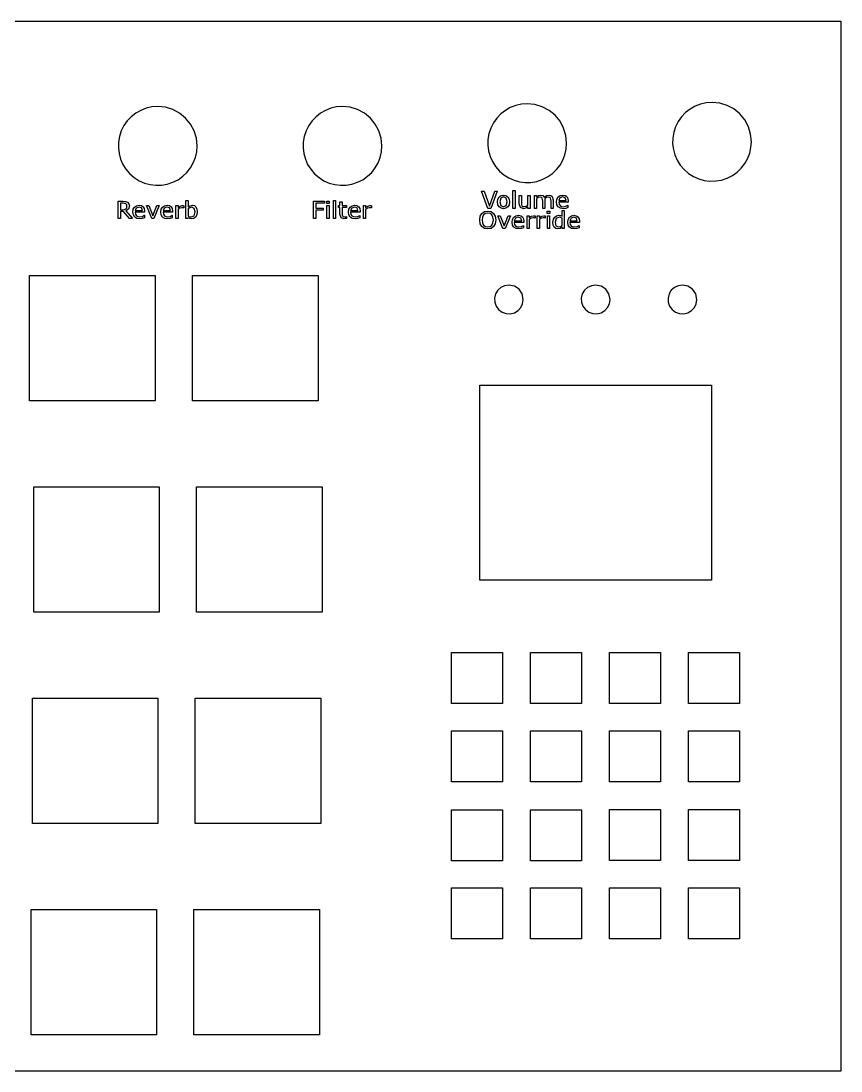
# Model space of a CAD drawing. Extents: x 7 to 267, y 93 to 293.
# Drawn here: x 111.3 to 267.1, y 93 to 292.6 of the extents above; entities that cross this region are included whole.
import ezdxf

# ---------------------------------------------------------------- set-up
doc = ezdxf.new("R2010")
doc.units = 0

msp = doc.modelspace()

# ---------------------------------------------------------------- linework, layer by layer
at = {"layer": 'Layer 1'}
for p, q in [((7.475417, 292.634142), (267.061327, 292.634142)), ((267.061327, 292.634142), (267.061327, 93.048252)), ((134.054135, 275.649514), (133.108266, 275.112363)), ((135.072722, 276.045536), (134.054135, 275.649514)), ((136.149107, 276.29046), (135.072722, 276.045536)), ((137.26837, 276.374317), (136.149107, 276.29046)), ((138.736026, 276.229108), (137.26837, 276.374317)), ((137.26837, 276.374317), (137.26837, 276.374317)), ((140.1339, 275.804328), (138.736026, 276.229108)), ((141.422711, 275.116247), (140.1339, 275.804328)), ((169.151645, 275.649514), (168.205776, 275.112363)), ((170.170232, 276.045536), (169.151645, 275.649514)), ((171.246617, 276.29046), (170.170232, 276.045536)), ((172.36588, 276.374317), (171.246617, 276.29046)), ((173.833536, 276.229108), (172.36588, 276.374317)), ((172.36588, 276.374317), (172.36588, 276.374317)), ((175.23141, 275.804328), (173.833536, 276.229108)), ((176.520221, 275.116247), (175.23141, 275.804328)), ((203.303286, 275.640412), (202.445054, 274.972102)), ((204.249155, 276.177563), (203.303286, 275.640412)), ((205.267742, 276.573585), (204.249155, 276.177563)), ((206.344127, 276.818509), (205.267742, 276.573585)), ((207.46339, 276.902366), (206.344127, 276.818509)), ((208.931046, 276.757157), (207.46339, 276.902366)), ((207.46339, 276.902366), (207.46339, 276.902366)), ((210.32892, 276.332377), (208.931046, 276.757157)), ((211.617731, 275.644296), (210.32892, 276.332377)), ((212.758198, 274.709184), (211.617731, 275.644296)), ((238.400796, 275.904435), (237.542564, 275.236125)), ((239.346665, 276.441586), (238.400796, 275.904435)), ((240.365252, 276.837608), (239.346665, 276.441586)), ((241.441637, 277.082532), (240.365252, 276.837608)), ((242.5609, 277.166389), (241.441637, 277.082532)), ((244.028556, 277.02118), (242.5609, 277.166389)), ((242.5609, 277.166389), (242.5609, 277.166389)), ((245.42643, 276.5964), (244.028556, 277.02118)), ((246.715241, 275.908319), (245.42643, 276.5964)), ((247.855708, 274.973207), (246.715241, 275.908319)), ((131.494361, 273.654552), (130.856166, 272.75383)), ((132.250034, 274.444053), (131.494361, 273.654552)), ((133.108266, 275.112363), (132.250034, 274.444053)), ((142.563178, 274.181135), (141.422711, 275.116247)), ((143.49829, 273.040668), (142.563178, 274.181135)), ((166.591871, 273.654552), (165.953676, 272.75383)), ((167.347544, 274.444053), (166.591871, 273.654552)), ((168.205776, 275.112363), (167.347544, 274.444053)), ((177.660688, 274.181135), (176.520221, 275.116247)), ((178.5958, 273.040668), (177.660688, 274.181135)), ((201.689381, 274.182601), (201.051186, 273.281879)), ((202.445054, 274.972102), (201.689381, 274.182601)), ((213.69331, 273.568717), (212.758198, 274.709184)), ((214.381391, 272.279906), (213.69331, 273.568717)), ((236.148696, 273.545902), (235.642899, 272.543929)), ((236.786891, 274.446624), (236.148696, 273.545902)), ((237.542564, 275.236125), (236.786891, 274.446624)), ((248.79082, 273.83274), (247.855708, 274.973207)), ((249.478901, 272.543929), (248.79082, 273.83274)), ((130.350369, 271.751857), (129.99952, 270.685702)), ((130.856166, 272.75383), (130.350369, 271.751857)), ((144.186371, 271.751857), (143.49829, 273.040668)), ((144.611151, 270.353983), (144.186371, 271.751857)), ((165.447879, 271.751857), (165.09703, 270.685702)), ((165.953676, 272.75383), (165.447879, 271.751857)), ((179.283881, 271.751857), (178.5958, 273.040668)), ((179.708661, 270.353983), (179.283881, 271.751857)), ((200.545389, 272.279906), (200.19454, 271.213751)), ((201.051186, 273.281879), (200.545389, 272.279906)), ((214.806171, 270.882032), (214.381391, 272.279906)), ((235.29205, 271.477774), (235.106415, 270.389596)), ((235.642899, 272.543929), (235.29205, 271.477774)), ((249.903681, 271.146055), (249.478901, 272.543929)), ((129.813885, 269.597524), (129.789965, 268.504921)), ((129.99952, 270.685702), (129.813885, 269.597524)), ((144.75636, 268.886327), (144.611151, 270.353983)), ((164.911395, 269.597524), (164.887475, 268.504921)), ((165.09703, 270.685702), (164.911395, 269.597524)), ((179.85387, 268.886327), (179.708661, 270.353983)), ((200.008905, 270.125573), (199.984985, 269.03297)), ((200.19454, 271.213751), (200.008905, 270.125573)), ((214.95138, 269.414376), (214.806171, 270.882032)), ((235.106415, 270.389596), (235.082495, 269.296993)), ((250.04889, 269.678399), (249.903681, 271.146055)), ((249.965033, 268.559136), (250.04889, 269.678399)), ((129.789965, 268.504921), (129.92426, 267.425493)), ((144.427579, 266.690679), (144.672503, 267.767064)), ((144.672503, 267.767064), (144.75636, 268.886327)), ((164.887475, 268.504921), (165.02177, 267.425493)), ((179.525089, 266.690679), (179.770013, 267.767064)), ((179.770013, 267.767064), (179.85387, 268.886327)), ((199.984985, 269.03297), (200.11928, 267.953542)), ((200.11928, 267.953542), (200.408287, 266.904888)), ((214.622599, 267.218728), (214.867523, 268.295113)), ((214.867523, 268.295113), (214.95138, 269.414376)), ((235.082495, 269.296993), (235.21679, 268.217565)), ((235.21679, 268.217565), (235.505797, 267.168911)), ((249.324087, 266.464164), (249.720109, 267.482751)), ((249.720109, 267.482751), (249.965033, 268.559136)), ((129.92426, 267.425493), (130.213267, 266.376839)), ((130.213267, 266.376839), (130.653487, 265.376559)), ((143.494406, 264.726223), (144.031557, 265.672092)), ((144.031557, 265.672092), (144.427579, 266.690679)), ((165.02177, 267.425493), (165.310777, 266.376839)), ((165.310777, 266.376839), (165.750997, 265.376559)), ((178.591916, 264.726223), (179.129067, 265.672092)), ((179.129067, 265.672092), (179.525089, 266.690679)), ((200.408287, 266.904888), (200.848507, 265.904608)), ((200.848507, 265.904608), (201.436439, 264.970302)), ((213.689426, 265.254272), (214.226577, 266.200141)), ((214.226577, 266.200141), (214.622599, 267.218728)), ((235.505797, 267.168911), (235.946017, 266.168631)), ((235.946017, 266.168631), (236.533949, 265.234325)), ((248.118626, 264.660063), (248.786936, 265.518295)), ((248.786936, 265.518295), (249.324087, 266.464164)), ((130.653487, 265.376559), (131.241419, 264.442253)), ((131.241419, 264.442253), (131.973562, 263.591519)), ((131.973562, 263.591519), (132.824296, 262.859376)), ((142.036595, 263.112318), (142.826096, 263.867991)), ((142.826096, 263.867991), (143.494406, 264.726223)), ((165.750997, 265.376559), (166.338929, 264.442253)), ((166.338929, 264.442253), (167.071072, 263.591519)), ((167.071072, 263.591519), (167.921806, 262.859376)), ((177.134105, 263.112318), (177.923606, 263.867991)), ((177.923606, 263.867991), (178.591916, 264.726223)), ((201.436439, 264.970302), (202.168582, 264.119568)), ((202.168582, 264.119568), (203.019316, 263.387425)), ((211.330893, 263.002172), (212.231615, 263.640367)), ((212.231615, 263.640367), (213.021116, 264.39604)), ((213.021116, 264.39604), (213.689426, 265.254272)), ((236.533949, 265.234325), (237.266092, 264.383591)), ((237.266092, 264.383591), (238.116826, 263.651448)), ((238.116826, 263.651448), (239.051132, 263.063516)), ((246.428403, 263.266195), (247.329125, 263.90439)), ((247.329125, 263.90439), (248.118626, 264.660063)), ((132.824296, 262.859376), (133.758602, 262.271444)), ((133.758602, 262.271444), (134.758882, 261.831224)), ((134.758882, 261.831224), (135.807536, 261.542217)), ((135.807536, 261.542217), (136.886964, 261.407922)), ((137.979567, 261.431842), (139.067745, 261.617477)), ((139.067745, 261.617477), (140.1339, 261.968326)), ((140.1339, 261.968326), (141.135873, 262.474123)), ((141.135873, 262.474123), (142.036595, 263.112318)), ((167.921806, 262.859376), (168.856112, 262.271444)), ((168.856112, 262.271444), (169.856392, 261.831224)), ((169.856392, 261.831224), (170.905046, 261.542217)), ((170.905046, 261.542217), (171.984474, 261.407922)), ((173.077077, 261.431842), (174.165255, 261.617477)), ((174.165255, 261.617477), (175.23141, 261.968326)), ((175.23141, 261.968326), (176.233383, 262.474123)), ((176.233383, 262.474123), (177.134105, 263.112318)), ((203.019316, 263.387425), (203.953622, 262.799493)), ((203.953622, 262.799493), (204.953902, 262.359273)), ((204.953902, 262.359273), (206.002556, 262.070266)), ((206.002556, 262.070266), (207.081984, 261.935971)), ((207.081984, 261.935971), (208.174587, 261.959891)), ((208.174587, 261.959891), (209.262765, 262.145526)), ((209.262765, 262.145526), (210.32892, 262.496375)), ((210.32892, 262.496375), (211.330893, 263.002172)), ((239.051132, 263.063516), (240.051412, 262.623296)), ((240.051412, 262.623296), (241.100066, 262.334289)), ((241.100066, 262.334289), (242.179494, 262.199994)), ((242.179494, 262.199994), (243.272097, 262.223914)), ((243.272097, 262.223914), (244.360275, 262.409549)), ((244.360275, 262.409549), (245.42643, 262.760398)), ((245.42643, 262.760398), (246.428403, 263.266195)), ((136.886964, 261.407922), (137.979567, 261.431842)), ((171.984474, 261.407922), (173.077077, 261.431842)), ((199.98439, 257.018586), (198.79347, 260.290314)), ((198.79347, 260.290314), (199.25929, 260.290314)), ((199.25929, 260.290314), (200.28542, 257.411897)), ((200.28542, 257.411897), (201.31154, 260.290314)), ((201.75539, 260.290314), (200.56447, 257.018586)), ((201.31154, 260.290314), (201.75539, 260.290314)), ((202.492023, 259.453706), (202.95949, 259.541047)), ((202.95949, 259.541047), (203.423662, 259.453706)), ((204.73488, 257.018586), (204.73488, 260.437531)), ((204.73488, 260.437531), (205.14796, 260.437531)), ((205.14796, 260.437531), (205.14796, 257.018586)), ((205.94777, 257.879914), (205.94777, 259.472932)), ((205.94777, 259.472932), (206.36086, 259.472932)), ((206.36086, 259.472932), (206.36086, 258.075471)), ((207.58695, 257.640412), (207.58695, 259.472932)), ((207.58695, 259.472932), (208.00004, 259.472932)), ((208.00004, 259.472932), (208.00002, 257.018586)), ((208.813, 257.018584), (208.813, 259.47293)), ((208.813, 259.47293), (209.22609, 259.47293)), ((209.22609, 259.47293), (209.22609, 259.200469)), ((209.61061, 259.450957), (210.0215, 259.541047)), ((210.0215, 259.541047), (210.44557, 259.435578)), ((211.16408, 259.446564), (211.60573, 259.541044)), ((211.60573, 259.541044), (211.956745, 259.47952)), ((211.956745, 259.47952), (212.20119, 259.29495)), ((213.725005, 259.452603), (214.2095, 259.541043)), ((214.2095, 259.541043), (214.648952, 259.468533)), ((214.648952, 259.468533), (214.97415, 259.251004)), ((129.74274, 255.09644), (129.74274, 258.368169)), ((129.74274, 258.368169), (130.659, 258.368169)), ((130.68979, 257.994636), (130.17783, 257.994636)), ((130.17783, 257.994636), (130.17783, 256.759773)), ((130.659, 258.368169), (131.15338, 258.328619)), ((130.99521, 257.968266), (130.68979, 257.994636)), ((131.21933, 257.880376), (130.99521, 257.968266)), ((131.15338, 258.328619), (131.50934, 258.192388)), ((131.38193, 257.695805), (131.21933, 257.880376)), ((131.43243, 257.447514), (131.38193, 257.695805)), ((131.50934, 258.192388), (131.78619, 257.908941)), ((131.88727, 257.478277), (131.70929, 256.885015)), ((131.78619, 257.908941), (131.88727, 257.478277)), ((132.88264, 257.265144), (133.263865, 257.530464)), ((133.263865, 257.530464), (133.74836, 257.618904)), ((133.74836, 257.618904), (134.187813, 257.546394)), ((134.187813, 257.546394), (134.51301, 257.328865)), ((136.1236, 255.09644), (135.13702, 257.550786)), ((135.13702, 257.550786), (135.58527, 257.550786)), ((135.58527, 257.550786), (136.34552, 255.597417)), ((136.34552, 255.597417), (137.09918, 257.550786)), ((137.53204, 257.550786), (136.53888, 255.09644)), ((137.09918, 257.550786), (137.53204, 257.550786)), ((138.18684, 257.265144), (138.568065, 257.530464)), ((138.568065, 257.530464), (139.05256, 257.618904)), ((139.05256, 257.618904), (139.492013, 257.546394)), ((139.492013, 257.546394), (139.81721, 257.328865)), ((140.71365, 255.096445), (140.71365, 257.550791)), ((140.71365, 257.550791), (141.12674, 257.550791)), ((141.12674, 257.550791), (141.12674, 257.188242)), ((141.12674, 257.188242), (141.5596, 257.467295)), ((141.5596, 257.467295), (141.94412, 257.550795)), ((141.94412, 257.550795), (142.10013, 257.544195)), ((142.10013, 257.544195), (142.24515, 257.524415)), ((142.24515, 257.524415), (142.24518, 257.100346)), ((142.63405, 255.096446), (142.63405, 258.515391)), ((142.63405, 258.515391), (143.04714, 258.515391)), ((143.04714, 258.515391), (143.04714, 257.293712)), ((143.04714, 257.293712), (143.41628, 257.526622)), ((143.41628, 257.526622), (143.85573, 257.618902)), ((143.85573, 257.618902), (144.244648, 257.535406)), ((144.244648, 257.535406), (144.54128, 257.284918)), ((166.86172, 255.090947), (166.86172, 258.362675)), ((166.86172, 258.362675), (168.95132, 258.362675)), ((168.95132, 257.975957), (167.29678, 257.975957)), ((167.29678, 257.975957), (167.29678, 257.053105)), ((168.95132, 258.362675), (168.95132, 257.975957)), ((169.39297, 257.956177), (169.39297, 258.384644)), ((169.39297, 258.384644), (169.8588, 258.384644)), ((169.8588, 257.956177), (169.39297, 257.956177)), ((169.41931, 255.090943), (169.41931, 257.545289)), ((169.41931, 257.545289), (169.8324, 257.545289)), ((169.8324, 257.545289), (169.8324, 255.090943)), ((169.8588, 258.384644), (169.8588, 257.956177)), ((170.65418, 255.090943), (170.65418, 258.509888)), ((170.65418, 258.509888), (171.06726, 258.509888)), ((171.06726, 258.509888), (171.06726, 255.090943)), ((171.61438, 257.198111), (171.61438, 257.545279)), ((171.61438, 257.545279), (171.89343, 257.545279)), ((171.89343, 257.545279), (171.89343, 258.250601)), ((171.89343, 258.250601), (172.30652, 258.250601)), ((172.30652, 258.250601), (172.30652, 257.545279)), ((172.30652, 257.545279), (173.15906, 257.545279)), ((173.15906, 257.545279), (173.15906, 257.198111)), ((173.81166, 257.259644), (174.192885, 257.524964)), ((174.192885, 257.524964), (174.67738, 257.613404)), ((174.67738, 257.613404), (175.116833, 257.540894)), ((175.116833, 257.540894), (175.44203, 257.323365)), ((176.33848, 255.090945), (176.33848, 257.545291)), ((176.33848, 257.545291), (176.75157, 257.545291)), ((176.75157, 257.545291), (176.75157, 257.182742)), ((177.18443, 257.461795), (177.56895, 257.545295)), ((177.56895, 257.545295), (177.72496, 257.538695)), ((177.72496, 257.538695), (177.86998, 257.518915)), ((177.86998, 257.518915), (177.87, 257.094846)), ((201.8257, 258.24466), (201.902055, 258.781343)), ((201.902055, 257.707978), (201.8257, 258.24466)), ((201.902055, 258.781343), (202.13112, 259.191682)), ((202.13112, 257.297639), (201.902055, 257.707978)), ((202.13112, 259.191682), (202.492023, 259.453706)), ((202.43654, 258.95218), (202.25197, 258.24466)), ((202.25197, 258.24466), (202.43874, 257.543732)), ((202.95949, 259.18509), (202.43654, 258.95218)), ((202.43874, 257.543732), (202.95949, 257.306428)), ((203.47804, 258.95218), (202.95949, 259.18509)), ((202.95949, 257.306428), (203.47585, 257.541535)), ((203.423662, 259.453706), (203.78346, 259.191682)), ((203.47585, 257.541535), (203.66481, 258.24466)), ((203.66481, 258.24466), (203.47804, 258.95218)), ((203.66481, 258.24466), (203.66481, 258.24466)), ((203.78346, 259.191682), (204.014175, 258.781343)), ((204.014175, 257.707978), (203.78346, 257.297639)), ((204.014175, 258.781343), (204.09108, 258.24466)), ((204.09108, 258.24466), (204.014175, 257.707978)), ((204.09108, 258.24466), (204.09108, 258.24466)), ((206.1631, 257.185578), (205.94777, 257.879914)), ((206.36086, 258.075471), (206.37846, 257.75467)), ((206.37846, 257.75467), (206.45316, 257.528352)), ((206.45316, 257.528352), (206.60697, 257.387727)), ((207.23099, 257.427277), (207.58695, 257.640412)), ((209.5641, 259.064238), (209.22572, 258.851103)), ((209.22572, 258.851103), (209.22572, 257.018584)), ((209.22609, 259.200469), (209.61061, 259.450957)), ((209.90467, 259.147738), (209.5641, 259.064238)), ((210.17714, 259.099398), (209.90467, 259.147738)), ((210.32216, 258.958773), (210.17714, 259.099398)), ((210.38146, 258.723665), (210.32216, 258.958773)), ((210.39686, 258.416048), (210.38146, 258.723665)), ((210.39686, 257.018587), (210.39686, 258.416048)), ((210.44557, 259.435578), (210.70705, 259.143342)), ((210.70705, 259.143342), (211.16408, 259.446564)), ((211.14212, 259.059847), (210.79495, 258.84012)), ((210.79495, 258.84012), (210.80595, 258.721468)), ((210.80595, 258.721468), (210.80995, 258.589632)), ((210.80995, 258.589632), (210.80995, 257.018587)), ((211.48928, 259.147737), (211.14212, 259.059847)), ((211.76174, 259.099397), (211.48928, 259.147737)), ((211.90676, 258.956574), (211.76174, 259.099397)), ((211.96606, 258.721467), (211.90676, 258.956574)), ((211.98146, 258.416047), (211.96606, 258.721467)), ((211.98146, 257.018586), (211.98146, 258.416047)), ((212.20119, 259.29495), (212.39455, 258.611601)), ((212.39455, 258.611601), (212.39455, 257.018586)), ((213.01638, 258.231473), (213.09823, 258.771451)), ((213.102075, 257.692044), (213.01638, 258.231473)), ((213.09823, 258.771451), (213.34378, 259.187283)), ((213.35916, 257.291043), (213.102075, 257.692044)), ((213.34378, 259.187283), (213.725005, 259.452603)), ((213.65797, 259.004914), (213.43605, 258.519318)), ((213.43605, 258.519318), (214.8423, 258.519318)), ((215.2444, 258.202912), (213.43605, 258.202912)), ((213.43605, 258.202912), (213.50415, 257.807404)), ((213.50415, 257.807404), (213.69091, 257.532746)), ((214.18752, 259.200471), (213.65797, 259.004914)), ((213.69091, 257.532746), (213.96118, 257.374543)), ((214.67751, 259.022492), (214.18752, 259.200471)), ((214.8423, 258.519318), (214.67751, 259.022492)), ((214.81152, 257.420693), (215.17407, 257.618446)), ((214.97415, 259.251004), (215.176845, 258.899991)), ((215.17407, 257.618446), (215.19607, 257.618446)), ((215.176845, 258.899991), (215.24441, 258.427029)), ((215.19607, 257.618446), (215.19607, 257.168)), ((215.24441, 258.427029), (215.2444, 258.202912)), ((130.79083, 256.397221), (130.1778, 256.397221)), ((130.1778, 256.397221), (130.1778, 255.09644)), ((130.17783, 256.759773), (130.61728, 256.759773)), ((130.61728, 256.759773), (130.97763, 256.794933)), ((131.88507, 255.09644), (130.79083, 256.397221)), ((130.97763, 256.794933), (131.2391, 256.931164)), ((131.70929, 256.885015), (131.2193, 256.526861)), ((131.2193, 256.526861), (132.44977, 255.09644)), ((131.2391, 256.931164), (131.38412, 257.142101)), ((131.38412, 257.142101), (131.43242, 257.447521)), ((131.43242, 257.447521), (131.43243, 257.447514)), ((132.55525, 256.309334), (132.637098, 256.849312)), ((132.640943, 255.769905), (132.55525, 256.309334)), ((132.637098, 256.849312), (132.88264, 257.265144)), ((132.89802, 255.368904), (132.640943, 255.769905)), ((133.19684, 257.082768), (132.97491, 256.597173)), ((132.97491, 256.597173), (134.38116, 256.597173)), ((134.78326, 256.280766), (132.97491, 256.280766)), ((132.97491, 256.280766), (133.04301, 255.885258)), ((133.04301, 255.885258), (133.22978, 255.6106)), ((133.72638, 257.278325), (133.19684, 257.082768)), ((133.22978, 255.6106), (133.50004, 255.452397)), ((134.21637, 257.100346), (133.72638, 257.278325)), ((133.84721, 255.399667), (134.35038, 255.498547)), ((134.38116, 256.597173), (134.21637, 257.100346)), ((134.35038, 255.498547), (134.71293, 255.696301)), ((134.51301, 257.328865), (134.715705, 256.977852)), ((134.71293, 255.696301), (134.73493, 255.696301)), ((134.715705, 256.977852), (134.78327, 256.50489)), ((134.73493, 255.696301), (134.73493, 255.245861)), ((134.78327, 256.50489), (134.78326, 256.280766)), ((137.85945, 256.309334), (137.941298, 256.849312)), ((137.945143, 255.769905), (137.85945, 256.309334)), ((137.941298, 256.849312), (138.18684, 257.265144)), ((138.20222, 255.368904), (137.945143, 255.769905)), ((138.50104, 257.082768), (138.27911, 256.597173)), ((138.27911, 256.597173), (139.68536, 256.597173)), ((140.08746, 256.280766), (138.27911, 256.280766)), ((138.27911, 256.280766), (138.34721, 255.885258)), ((138.34721, 255.885258), (138.53398, 255.6106)), ((139.03058, 257.278325), (138.50104, 257.082768)), ((138.53398, 255.6106), (138.80424, 255.452397)), ((139.52057, 257.100346), (139.03058, 257.278325)), ((139.15141, 255.399667), (139.65458, 255.498547)), ((139.68536, 256.597173), (139.52057, 257.100346)), ((139.65458, 255.498547), (140.01713, 255.696301)), ((139.81721, 257.328865), (140.019905, 256.977852)), ((140.01713, 255.696301), (140.03913, 255.696301)), ((140.019905, 256.977852), (140.08747, 256.50489)), ((140.03913, 255.696301), (140.03913, 255.245861)), ((140.08747, 256.50489), (140.08746, 256.280766)), ((141.46951, 257.056406), (141.12674, 256.838877)), ((141.12674, 256.838877), (141.12674, 255.096445)), ((141.83865, 257.142096), (141.46951, 257.056406)), ((142.043, 257.131106), (141.83865, 257.142096)), ((142.22318, 257.100346), (142.043, 257.131106)), ((142.24518, 257.100346), (142.22318, 257.100346)), ((143.38995, 257.146488), (143.04718, 256.946537)), ((143.04718, 256.946537), (143.04718, 255.540287)), ((143.04718, 255.540287), (143.34821, 255.430423)), ((143.7547, 257.225588), (143.38995, 257.146488)), ((143.63605, 255.399663), (144.17218, 255.623784)), ((144.22272, 256.997072), (143.7547, 257.225588)), ((144.17218, 255.623784), (144.36774, 256.331303)), ((144.36774, 256.3313), (144.22272, 256.997072)), ((144.36774, 256.331303), (144.36774, 256.3313)), ((144.70611, 255.788579), (144.4732, 255.375493)), ((144.54128, 257.284918), (144.730798, 256.882269)), ((144.79401, 256.34229), (144.70611, 255.788579)), ((144.730798, 256.882269), (144.79397, 256.342291)), ((144.79397, 256.342291), (144.79401, 256.34229)), ((167.29678, 257.053105), (168.71841, 257.053105)), ((168.71841, 256.666386), (167.29678, 256.666386)), ((167.29678, 256.666386), (167.29678, 255.090947)), ((168.71841, 257.053105), (168.71841, 256.666386)), ((171.89343, 257.198111), (171.61438, 257.198111)), ((171.89343, 255.892935), (171.89343, 257.198111)), ((172.08899, 255.244742), (171.89343, 255.892935)), ((173.15906, 257.198111), (172.30652, 257.198111)), ((172.30652, 257.198111), (172.30652, 256.079702)), ((172.30652, 256.079702), (172.31552, 255.77648)), ((172.31552, 255.77648), (172.37702, 255.574331)), ((172.37702, 255.574331), (172.50886, 255.444693)), ((172.97907, 255.433703), (173.13728, 255.484243)), ((173.13728, 255.484243), (173.15928, 255.484243)), ((173.15928, 255.484243), (173.15906, 255.112913)), ((173.48426, 256.303834), (173.56611, 256.843812)), ((173.569955, 255.764405), (173.48426, 256.303834)), ((173.56611, 256.843812), (173.81166, 257.259644)), ((173.82704, 255.363404), (173.569955, 255.764405)), ((174.12586, 257.077268), (173.90393, 256.591672)), ((173.90393, 256.591672), (175.31018, 256.591672)), ((175.71228, 256.275266), (173.90393, 256.275266)), ((173.90393, 256.275266), (173.97203, 255.879758)), ((173.97203, 255.879758), (174.15879, 255.6051)), ((174.6554, 257.272825), (174.12586, 257.077268)), ((174.15879, 255.6051), (174.42906, 255.446897)), ((175.14539, 257.094846), (174.6554, 257.272825)), ((174.77623, 255.394167), (175.2794, 255.493047)), ((175.31018, 256.591672), (175.14539, 257.094846)), ((175.2794, 255.493047), (175.64195, 255.6908)), ((175.44203, 257.323365), (175.644725, 256.972352)), ((175.64195, 255.6908), (175.66395, 255.6908)), ((175.644725, 256.972352), (175.71229, 256.49939)), ((175.66395, 255.6908), (175.66395, 255.240361)), ((175.71229, 256.49939), (175.71228, 256.275266)), ((176.75157, 257.182742), (177.18443, 257.461795)), ((177.09434, 257.050906), (176.75157, 256.833377)), ((176.75157, 256.833377), (176.75157, 255.090945)), ((177.46348, 257.136596), (177.09434, 257.050906)), ((177.66783, 257.125606), (177.46348, 257.136596)), ((177.848, 257.094846), (177.66783, 257.125606)), ((177.87, 257.094846), (177.848, 257.094846)), ((198.44081, 254.80906), (198.54628, 255.525368)), ((198.54628, 255.525368), (198.8539, 256.07029)), ((198.8539, 256.07029), (199.3329, 256.39988)), ((199.17695, 255.791238), (198.964362, 255.373208)), ((199.515875, 256.051614), (199.17695, 255.791238)), ((199.3329, 256.39988), (199.95912, 256.514138)), ((199.96137, 256.138406), (199.515875, 256.051614)), ((199.95912, 256.514138), (200.58974, 256.397683)), ((200.403567, 256.051614), (199.96137, 256.138406)), ((200.56447, 257.018586), (199.98439, 257.018586)), ((200.7414, 255.791238), (200.403567, 256.051614)), ((200.58974, 256.397683), (201.06654, 256.07029)), ((200.95563, 255.373208), (200.7414, 255.791238)), ((201.06654, 256.07029), (201.37196, 255.53196)), ((201.06654, 256.07029), (201.06654, 256.07029)), ((201.37196, 255.53196), (201.47963, 254.80906)), ((202.85077, 253.174294), (201.8642, 255.62864)), ((201.8642, 255.62864), (202.31244, 255.62864)), ((202.492023, 257.037263), (202.13112, 257.297639)), ((202.31244, 255.62864), (203.0727, 253.675271)), ((202.95949, 256.950471), (202.492023, 257.037263)), ((203.423662, 257.037263), (202.95949, 256.950471)), ((203.0727, 253.675271), (203.82636, 255.62864)), ((204.25922, 255.62864), (203.26606, 253.174294)), ((203.78346, 257.297639), (203.423662, 257.037263)), ((203.82636, 255.62864), (204.25922, 255.62864)), ((205.14796, 257.018586), (204.73488, 257.018586)), ((204.91402, 255.342999), (205.295245, 255.608319)), ((205.295245, 255.608319), (205.77974, 255.696759)), ((205.77974, 255.696759), (206.219192, 255.624249)), ((206.76515, 256.950471), (206.1631, 257.185578)), ((206.219192, 255.624249), (206.54439, 255.40672)), ((206.60697, 257.387727), (206.88163, 257.343777)), ((207.18703, 257.038361), (206.76515, 256.950471)), ((206.88163, 257.343777), (207.23099, 257.427277)), ((207.58693, 257.291047), (207.18703, 257.038361)), ((207.44084, 253.174299), (207.44084, 255.62864)), ((207.44084, 255.62864), (207.85393, 255.62864)), ((207.58693, 257.018586), (207.58693, 257.291047)), ((208.00002, 257.018586), (207.58693, 257.018586)), ((207.85393, 255.62864), (207.85393, 255.266091)), ((207.85393, 255.266091), (208.28679, 255.545144)), ((208.28679, 255.545144), (208.67131, 255.628644)), ((208.67131, 255.628644), (208.82732, 255.622044)), ((209.22572, 257.018584), (208.813, 257.018584)), ((208.82732, 255.622044), (208.97234, 255.602264)), ((208.97234, 255.602264), (208.97236, 255.1782)), ((209.36125, 253.174299), (209.36125, 255.62864)), ((209.36125, 255.62864), (209.77434, 255.62864)), ((209.77434, 255.62864), (209.77434, 255.266091)), ((209.77434, 255.266091), (210.2072, 255.545144)), ((210.2072, 255.545144), (210.59172, 255.628644)), ((210.80995, 257.018587), (210.39686, 257.018587)), ((210.59172, 255.628644), (210.74773, 255.622044)), ((210.74773, 255.622044), (210.89275, 255.602264)), ((210.89275, 255.602264), (210.89277, 255.1782)), ((211.25971, 256.039529), (211.25971, 256.467995)), ((211.25971, 256.467995), (211.72553, 256.467995)), ((211.72553, 256.039529), (211.25971, 256.039529)), ((211.28605, 253.174294), (211.28605, 255.62864)), ((211.28605, 255.62864), (211.69913, 255.62864)), ((211.69913, 255.62864), (211.69913, 253.174294)), ((211.72553, 256.467995), (211.72553, 256.039529)), ((212.39455, 257.018586), (211.98146, 257.018586)), ((212.67693, 255.353985), (213.02409, 255.608868)), ((213.02409, 255.608868), (213.43718, 255.696758)), ((213.768947, 257.043851), (213.35916, 257.291043)), ((213.43718, 255.696758), (213.77995, 255.655008)), ((214.31277, 256.961453), (213.768947, 257.043851)), ((213.77995, 255.655008), (214.09416, 255.529764)), ((213.96118, 257.374543), (214.30834, 257.321813)), ((214.09416, 255.529764), (214.09416, 256.59324)), ((214.09416, 256.59324), (214.50725, 256.59324)), ((214.30834, 257.321813), (214.81152, 257.420693)), ((214.7698, 257.020783), (214.31277, 256.961453)), ((214.50725, 256.59324), (214.50724, 253.174294)), ((215.19607, 257.168), (214.7698, 257.020783)), ((215.47405, 255.342999), (215.855277, 255.608319)), ((215.855277, 255.608319), (216.33978, 255.696759)), ((216.33978, 255.696759), (216.779233, 255.624249)), ((216.779233, 255.624249), (217.10443, 255.40672)), ((130.1778, 255.09644), (129.74274, 255.09644)), ((132.44977, 255.09644), (131.88507, 255.09644)), ((133.307808, 255.121712), (132.89802, 255.368904)), ((133.85163, 255.039314), (133.307808, 255.121712)), ((133.50004, 255.452397), (133.84721, 255.399667)), ((134.30866, 255.098644), (133.85163, 255.039314)), ((134.73493, 255.245861), (134.30866, 255.098644)), ((136.53888, 255.09644), (136.1236, 255.09644)), ((138.612008, 255.121712), (138.20222, 255.368904)), ((139.15583, 255.039314), (138.612008, 255.121712)), ((138.80424, 255.452397), (139.15141, 255.399667)), ((139.61286, 255.098644), (139.15583, 255.039314)), ((140.03913, 255.245861), (139.61286, 255.098644)), ((141.12674, 255.096445), (140.71365, 255.096445)), ((143.02077, 255.096446), (142.63405, 255.096446)), ((143.04717, 255.210704), (143.02077, 255.096446)), ((143.35479, 255.078868), (143.04717, 255.210704)), ((143.34821, 255.430423), (143.63605, 255.399663)), ((143.71953, 255.028328), (143.35479, 255.078868)), ((144.13042, 255.114018), (143.71953, 255.028328)), ((144.4732, 255.375493), (144.13042, 255.114018)), ((167.29678, 255.090947), (166.86172, 255.090947)), ((169.8324, 255.090943), (169.41931, 255.090943)), ((171.06726, 255.090943), (170.65418, 255.090943)), ((172.66028, 255.042593), (172.08899, 255.244742)), ((172.50886, 255.444693), (172.76813, 255.405143)), ((172.90418, 255.062373), (172.66028, 255.042593)), ((172.76813, 255.405143), (172.97907, 255.433703)), ((173.15906, 255.112913), (172.90418, 255.062373)), ((174.236828, 255.116211), (173.82704, 255.363404)), ((174.78065, 255.033814), (174.236828, 255.116211)), ((174.42906, 255.446897), (174.77623, 255.394167)), ((175.23768, 255.093144), (174.78065, 255.033814)), ((175.66395, 255.240361), (175.23768, 255.093144)), ((176.75157, 255.090945), (176.33848, 255.090945)), ((198.54628, 254.086159), (198.44081, 254.80906)), ((198.8517, 253.552224), (198.54628, 254.086159)), ((199.3307, 253.220437), (198.8517, 253.552224)), ((198.964362, 255.373208), (198.8935, 254.80906)), ((198.8935, 254.80906), (198.96601, 254.240518)), ((198.96601, 254.240518), (199.18354, 253.822488)), ((199.18354, 253.822488), (199.523017, 253.567055)), ((199.523017, 253.567055), (199.96137, 253.481911)), ((199.96137, 253.481911), (200.399172, 253.567055)), ((200.399172, 253.567055), (200.737, 253.822488)), ((201.06654, 253.552224), (200.58754, 253.21824)), ((200.737, 253.822488), (200.95453, 254.240518)), ((200.95453, 254.240518), (201.02704, 254.80906)), ((201.02704, 254.80906), (200.95563, 255.373208)), ((201.02704, 254.80906), (201.02704, 254.80906)), ((201.36977, 254.083962), (201.06654, 253.552224)), ((201.47963, 254.80906), (201.36977, 254.083962)), ((204.58662, 254.387189), (204.66847, 254.927167)), ((204.672315, 253.84776), (204.58662, 254.387189)), ((204.66847, 254.927167), (204.91402, 255.342999)), ((204.9294, 253.446759), (204.672315, 253.84776)), ((205.22821, 255.160622), (205.00629, 254.675027)), ((205.00629, 254.675027), (206.41254, 254.675027)), ((206.81464, 254.35862), (205.00629, 254.35862)), ((205.00629, 254.35862), (205.07439, 253.963113)), ((205.07439, 253.963113), (205.26115, 253.688454)), ((205.75776, 255.356179), (205.22821, 255.160622)), ((205.26115, 253.688454), (205.53142, 253.530251)), ((205.53142, 253.530251), (205.87859, 253.477521)), ((206.24775, 255.1782), (205.75776, 255.356179)), ((205.87859, 253.477521), (206.38176, 253.576401)), ((206.41254, 254.675027), (206.24775, 255.1782)), ((206.38176, 253.576401), (206.74431, 253.774155)), ((206.54439, 255.40672), (206.747085, 255.055707)), ((206.74431, 253.774155), (206.76631, 253.774155)), ((206.747085, 255.055707), (206.81465, 254.582746)), ((206.76631, 253.774155), (206.76631, 253.323715)), ((206.81465, 254.582746), (206.81464, 254.35862)), ((208.1967, 255.13426), (207.85393, 254.916731)), ((207.85393, 254.916731), (207.85393, 253.174299)), ((208.56584, 255.21995), (208.1967, 255.13426)), ((208.77019, 255.20896), (208.56584, 255.21995)), ((208.95036, 255.1782), (208.77019, 255.20896)), ((208.97236, 255.1782), (208.95036, 255.1782)), ((210.11711, 255.13426), (209.77434, 254.916731)), ((209.77434, 254.916731), (209.77434, 253.174299)), ((210.48625, 255.21995), (210.11711, 255.13426)), ((210.6906, 255.20896), (210.48625, 255.21995)), ((210.87077, 255.1782), (210.6906, 255.20896)), ((210.89277, 255.1782), (210.87077, 255.1782)), ((212.34733, 254.382793), (212.43523, 254.938702)), ((212.4116, 253.848309), (212.34733, 254.382793)), ((212.60441, 253.444561), (212.4116, 253.848309)), ((212.43523, 254.938702), (212.67693, 255.353985)), ((212.96695, 255.077122), (212.77359, 254.391575)), ((212.77359, 254.391575), (212.92301, 253.725804)), ((212.92301, 253.725804), (213.40201, 253.499486)), ((213.50748, 255.318821), (212.96695, 255.077122)), ((213.40201, 253.499486), (213.75797, 253.576386)), ((213.79532, 255.290261), (213.50748, 255.318821)), ((213.75797, 253.576386), (214.09415, 253.778534)), ((214.09415, 255.18699), (213.79532, 255.290261)), ((214.09415, 253.778542), (214.09415, 255.18699)), ((214.09415, 253.778534), (214.09415, 253.778542)), ((215.14666, 254.387189), (215.228508, 254.927167)), ((215.232355, 253.84776), (215.14666, 254.387189)), ((215.228508, 254.927167), (215.47405, 255.342999)), ((215.48944, 253.446759), (215.232355, 253.84776)), ((215.78824, 255.160622), (215.56632, 254.675027)), ((215.56632, 254.675027), (216.97257, 254.675027)), ((217.37467, 254.35862), (215.56632, 254.35862)), ((215.56632, 254.35862), (215.63442, 253.963113)), ((215.63442, 253.963113), (215.82119, 253.688454)), ((216.31778, 255.356179), (215.78824, 255.160622)), ((215.82119, 253.688454), (216.09146, 253.530251)), ((216.09146, 253.530251), (216.43862, 253.477521)), ((216.80777, 255.1782), (216.31778, 255.356179)), ((216.43862, 253.477521), (216.9418, 253.576401)), ((216.97257, 254.675027), (216.80777, 255.1782)), ((216.9418, 253.576401), (217.30435, 253.774155)), ((217.10443, 255.40672), (217.307125, 255.055707)), ((217.30435, 253.774155), (217.32635, 253.774155)), ((217.307125, 255.055707), (217.37469, 254.582746)), ((217.32635, 253.774155), (217.32635, 253.323715)), ((217.37469, 254.582746), (217.37467, 254.35862)), ((199.95912, 253.106179), (199.3307, 253.220437)), ((200.58754, 253.21824), (199.95912, 253.106179)), ((203.26606, 253.174294), (202.85077, 253.174294)), ((205.339187, 253.199567), (204.9294, 253.446759)), ((205.88301, 253.117169), (205.339187, 253.199567)), ((206.34004, 253.176499), (205.88301, 253.117169)), ((206.76631, 253.323715), (206.34004, 253.176499)), ((207.85393, 253.174299), (207.44084, 253.174299)), ((209.77434, 253.174299), (209.36125, 253.174299)), ((211.69913, 253.174294), (211.28605, 253.174294)), ((212.908727, 253.190777), (212.60441, 253.444561)), ((213.30314, 253.106182), (212.908727, 253.190777)), ((213.72281, 253.191872), (213.30314, 253.106182)), ((214.09415, 253.431374), (213.72281, 253.191872)), ((214.09415, 253.174294), (214.09415, 253.431374)), ((214.50724, 253.174294), (214.09415, 253.174294)), ((215.899227, 253.199567), (215.48944, 253.446759)), ((216.44305, 253.117169), (215.899227, 253.199567)), ((216.90008, 253.176499), (216.44305, 253.117169)), ((217.32635, 253.323715), (216.90008, 253.176499)), ((112.944817, 244.272908), (136.789477, 244.272908)), ((112.944817, 220.428246), (112.944817, 244.272908)), ((136.789477, 244.272908), (136.789477, 220.428246)), ((143.889347, 244.272908), (167.734007, 244.272908)), ((143.889347, 220.428246), (143.889347, 244.272908)), ((167.734007, 244.272908), (167.734007, 220.428246)), ((202.449872, 241.982661), (201.859207, 241.449123)), ((203.168835, 242.324188), (202.449872, 241.982661)), ((203.97241, 242.444517), (203.168835, 242.324188)), ((205.021152, 242.23591), (203.97241, 242.444517)), ((203.97241, 242.444517), (203.97241, 242.444517)), ((205.910233, 241.641845), (205.021152, 242.23591)), ((206.504297, 240.752764), (205.910233, 241.641845)), ((218.929142, 241.982661), (218.338477, 241.449123)), ((219.648105, 242.324188), (218.929142, 241.982661)), ((220.45168, 242.444517), (219.648105, 242.324188)), ((221.500422, 242.23591), (220.45168, 242.444517)), ((220.45168, 242.444517), (220.45168, 242.444517)), ((222.389503, 241.641845), (221.500422, 242.23591)), ((222.983567, 240.752764), (222.389503, 241.641845)), ((235.408412, 241.982661), (234.817747, 241.449123)), ((236.127375, 242.324188), (235.408412, 241.982661)), ((236.93095, 242.444517), (236.127375, 242.324188)), ((237.979692, 242.23591), (236.93095, 242.444517)), ((236.93095, 242.444517), (236.93095, 242.444517)), ((238.868773, 241.641845), (237.979692, 242.23591)), ((239.462837, 240.752764), (238.868773, 241.641845)), ((201.440523, 240.752764), (201.244177, 239.96431)), ((201.244177, 239.96431), (201.284573, 239.169378)), ((201.859207, 241.449123), (201.440523, 240.752764)), ((206.712905, 239.704022), (206.504297, 240.752764)), ((206.592576, 238.900447), (206.712905, 239.704022)), ((217.919793, 240.752764), (217.723447, 239.96431)), ((217.723447, 239.96431), (217.763843, 239.169378)), ((218.338477, 241.449123), (217.919793, 240.752764)), ((223.192175, 239.704022), (222.983567, 240.752764)), ((223.071846, 238.900447), (223.192175, 239.704022)), ((234.399063, 240.752764), (234.202717, 239.96431)), ((234.202717, 239.96431), (234.243113, 239.169378)), ((234.817747, 241.449123), (234.399063, 240.752764)), ((239.671445, 239.704022), (239.462837, 240.752764)), ((239.551116, 238.900447), (239.671445, 239.704022)), ((201.284573, 239.169378), (201.551459, 238.419498)), ((201.551459, 238.419498), (202.034587, 237.766199)), ((202.034587, 237.766199), (202.687886, 237.283071)), ((205.021152, 237.172134), (205.717511, 237.590819)), ((205.717511, 237.590819), (206.251048, 238.181484)), ((206.251048, 238.181484), (206.592576, 238.900447)), ((217.763843, 239.169378), (218.030729, 238.419498)), ((218.030729, 238.419498), (218.513857, 237.766199)), ((218.513857, 237.766199), (219.167156, 237.283071)), ((221.500422, 237.172134), (222.196781, 237.590819)), ((222.196781, 237.590819), (222.730318, 238.181484)), ((222.730318, 238.181484), (223.071846, 238.900447)), ((234.243113, 239.169378), (234.509999, 238.419498)), ((234.509999, 238.419498), (234.993127, 237.766199)), ((234.993127, 237.766199), (235.646426, 237.283071)), ((237.979692, 237.172134), (238.676051, 237.590819)), ((238.676051, 237.590819), (239.209588, 238.181484)), ((239.209588, 238.181484), (239.551116, 238.900447)), ((202.687886, 237.283071), (203.437766, 237.016184)), ((203.437766, 237.016184), (204.232698, 236.975789)), ((204.232698, 236.975789), (205.021152, 237.172134)), ((219.167156, 237.283071), (219.917036, 237.016184)), ((219.917036, 237.016184), (220.711968, 236.975789)), ((220.711968, 236.975789), (221.500422, 237.172134)), ((235.646426, 237.283071), (236.396306, 237.016184)), ((236.396306, 237.016184), (237.191238, 236.975789)), ((237.191238, 236.975789), (237.979692, 237.172134)), ((198.45998, 223.407307), (242.443382, 223.407307)), ((198.45998, 186.332295), (198.45998, 223.407307)), ((242.443382, 223.407307), (242.443382, 186.332295)), ((136.789477, 220.428246), (112.944817, 220.428246)), ((167.734007, 220.428246), (143.889347, 220.428246)), ((113.71388, 204.09325), (137.55854, 204.09325)), ((113.71388, 180.248588), (113.71388, 204.09325)), ((137.55854, 204.09325), (137.55854, 180.248588)), ((144.6584, 204.09325), (168.50306, 204.09325)), ((144.6584, 180.248588), (144.6584, 204.09325)), ((168.50306, 204.09325), (168.50306, 180.248588)), ((242.443382, 186.332295), (198.45998, 186.332295)), ((137.55854, 180.248588), (113.71388, 180.248588)), ((168.50306, 180.248588), (144.6584, 180.248588)), ((193.09816, 172.59608), (202.788135, 172.59608)), ((193.09816, 162.906105), (193.09816, 172.59608)), ((202.788135, 172.59608), (202.788135, 162.906105)), ((208.10671, 172.59608), (217.796685, 172.59608)), ((208.10671, 162.906105), (208.10671, 172.59608)), ((217.796685, 172.59608), (217.796685, 162.906105)), ((223.10666, 172.59627), (232.796635, 172.59627)), ((223.10666, 162.906295), (223.10666, 172.59627)), ((232.796635, 172.59627), (232.796635, 162.906295)), ((238.1152, 172.59627), (247.805175, 172.59627)), ((238.1152, 162.906295), (238.1152, 172.59627)), ((247.805175, 172.59627), (247.805175, 162.906295)), ((113.45753, 163.91473), (137.30219, 163.91473)), ((113.45753, 140.070068), (113.45753, 163.91473)), ((137.30219, 163.91473), (137.30219, 140.070068)), ((144.40205, 163.91473), (168.24671, 163.91473)), ((144.40205, 140.070068), (144.40205, 163.91473)), ((168.24671, 163.91473), (168.24671, 140.070068)), ((202.788135, 162.906105), (193.09816, 162.906105)), ((217.796685, 162.906105), (208.10671, 162.906105)), ((232.796635, 162.906295), (223.10666, 162.906295)), ((247.805175, 162.906295), (238.1152, 162.906295)), ((193.09816, 157.71728), (202.788135, 157.71728)), ((193.09816, 148.027305), (193.09816, 157.71728)), ((202.788135, 157.71728), (202.788135, 148.027305)), ((208.10671, 157.71728), (217.796685, 157.71728)), ((208.10671, 148.027305), (208.10671, 157.71728)), ((217.796685, 157.71728), (217.796685, 148.027305)), ((223.10666, 157.71747), (232.796635, 157.71747)), ((223.10666, 148.027495), (223.10666, 157.71747)), ((232.796635, 157.71747), (232.796635, 148.027495)), ((238.1152, 157.71747), (247.805175, 157.71747)), ((238.1152, 148.027495), (238.1152, 157.71747)), ((247.805175, 157.71747), (247.805175, 148.027495)), ((202.788135, 148.027305), (193.09816, 148.027305)), ((217.796685, 148.027305), (208.10671, 148.027305)), ((232.796635, 148.027495), (223.10666, 148.027495)), ((247.805175, 148.027495), (238.1152, 148.027495)), ((193.09814, 142.71784), (202.788115, 142.71784)), ((193.09814, 133.027865), (193.09814, 142.71784)), ((202.788115, 142.71784), (202.788115, 133.027865)), ((208.10669, 142.71784), (217.796665, 142.71784)), ((208.10669, 133.027865), (208.10669, 142.71784)), ((217.796665, 142.71784), (217.796665, 133.027865)), ((223.10672, 142.7373), (232.796695, 142.7373)), ((223.10672, 133.047325), (223.10672, 142.7373)), ((232.796695, 142.7373), (232.796695, 133.047325)), ((238.11527, 142.7373), (247.805245, 142.7373)), ((238.11527, 133.047325), (238.11527, 142.7373)), ((247.805245, 142.7373), (247.805245, 133.047325)), ((137.30219, 140.070068), (113.45753, 140.070068)), ((168.24671, 140.070068), (144.40205, 140.070068)), ((202.788115, 133.027865), (193.09814, 133.027865)), ((217.796665, 133.027865), (208.10669, 133.027865)), ((232.796695, 133.047325), (223.10672, 133.047325)), ((247.805245, 133.047325), (238.11527, 133.047325)), ((193.09814, 127.83904), (202.788115, 127.83904)), ((193.09814, 118.149065), (193.09814, 127.83904)), ((202.788115, 127.83904), (202.788115, 118.149065)), ((208.10669, 127.83904), (217.796665, 127.83904)), ((208.10669, 118.149065), (208.10669, 127.83904)), ((217.796665, 127.83904), (217.796665, 118.149065)), ((223.10672, 127.8585), (232.796695, 127.8585)), ((223.10672, 118.168525), (223.10672, 127.8585)), ((232.796695, 127.8585), (232.796695, 118.168525)), ((238.11527, 127.8585), (247.805245, 127.8585)), ((238.11527, 118.168525), (238.11527, 127.8585)), ((247.805245, 127.8585), (247.805245, 118.168525)), ((113.20119, 123.73588), (137.045852, 123.73588)), ((113.20119, 99.891218), (113.20119, 123.73588)), ((137.045852, 123.73588), (137.045852, 99.891218)), ((144.14571, 123.73588), (167.990372, 123.73588)), ((144.14571, 99.891218), (144.14571, 123.73588)), ((167.990372, 123.73588), (167.990372, 99.891218)), ((202.788115, 118.149065), (193.09814, 118.149065)), ((217.796665, 118.149065), (208.10669, 118.149065)), ((232.796695, 118.168525), (223.10672, 118.168525)), ((247.805245, 118.168525), (238.11527, 118.168525)), ((137.045852, 99.891218), (113.20119, 99.891218)), ((167.990372, 99.891218), (144.14571, 99.891218)), ((267.061327, 93.048252), (7.475417, 93.048252))]:
    msp.add_line(p, q, dxfattribs=at)

doc.saveas('drawing.dxf')
